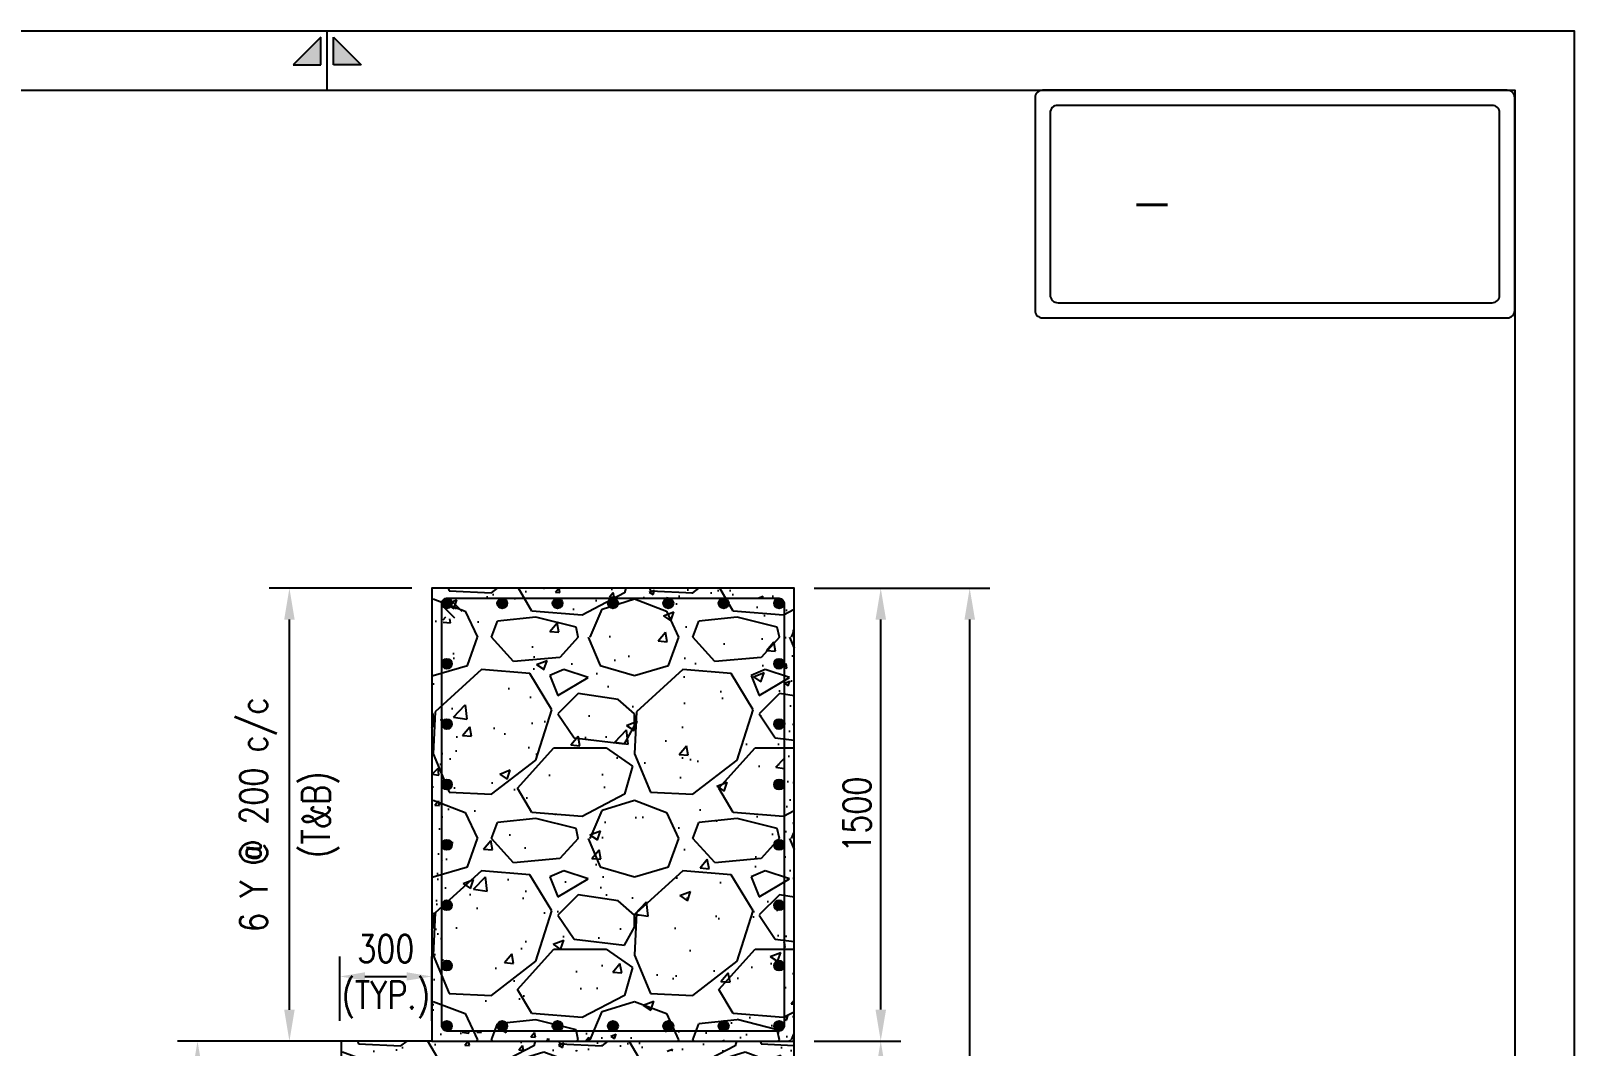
# Model space of a CAD drawing. Extents: x 345615 to 1272425, y -526289 to -156124.
# Drawn here: x 620008 to 635341, y -492314 to -482226 of the extents above; entities that cross this region are included whole.
import ezdxf
from ezdxf.enums import TextEntityAlignment as Align
from ezdxf.lldxf.tags import DXFTag

# ---------------------------------------------------------------- set-up
doc = ezdxf.new("R2010")
doc.units = 0
doc.header["$LTSCALE"] = 500
doc.header["$MEASUREMENT"] = 0
doc.header["$PDMODE"] = 35
doc.header["$PDSIZE"] = -15
doc.layers.get('DEFPOINTS').update_dxf_attribs({"color": 4})
for name, color, linetype in [('PNA', 10, 'Continuous'), ('S-CONCRET LINE', 4, 'Continuous'), ('S-DIM-1', 5, 'Continuous'), ('S-DIMANTION', 5, 'Continuous'), ('S-PCC', 9, 'Continuous'), ('S-REINFORCEMENT', 6, 'Continuous'), ('S-TITIL', 6, 'Continuous'), ('SCHEDULE LINE-1', 7, 'Continuous'), ('TEXT', 4, 'Continuous'), ('TEXT (SHEET)', 4, 'Continuous')]:
    doc.layers.add(name, color=color, linetype=linetype)
doc.styles.add('ROMANS', font='simplex.shx', dxfattribs={"width": 0.8, "height": 275, "bigfont": 'bigfont.shx'})
tags = doc.linetypes.add('HIDDEN', pattern=[0.375, 0.25, -0.125]).pattern_tags.tags
tags[6:7] = [DXFTag(74, 4), DXFTag(75, 0), DXFTag(340, '0'), DXFTag(46, 1.0), DXFTag(50, 0.0), DXFTag(44, 0.0), DXFTag(45, 0.0)]
tags[4:5] = [DXFTag(74, 4), DXFTag(75, 0), DXFTag(340, '0'), DXFTag(46, 1.0), DXFTag(50, 0.0), DXFTag(44, 0.0), DXFTag(45, 0.0)]
doc.dimstyles.new('dim33.33', dxfattribs={"dimtxt": 250, "dimasz": 250, "dimexe": 200, "dimexo": 200, "dimgap": 100, "dimtad": 1, "dimdec": 0, "dimlfac": 0.333331, "dimzin": 0, "dimdsep": 46, "dimtxsty": 'ROMANS', "dimcen": 0, "dimclrd": 5, "dimclre": 5, "dimclrt": 4, "dimadec": 0, "dimazin": 0, "dimtfac": 1, "dimtdec": 0, "dimtix": 1, "dimtofl": 0, "dimtmove": 2, "dimatfit": 3, "dimfxl": 0, "dimtolj": 1, "dimtzin": 0, "dimlwd": -1, "dimlwe": -1, "dimarcsym": 0})

# ---------------------------------------------------------------- blocks, each defined once
blk = doc.blocks.new('*D1029')
at = {"layer": 'DEFPOINTS', "color": 0}
for p in [(627592, -487764), (629336, -487764), (627592, -501264)]:
    blk.add_point(p, dxfattribs=at)
at = {"layer": 'S-DIM-1', "color": 5}
for p, q in [((627792, -487764), (629536, -487764)), ((629336, -500951), (629336, -488076)), ((627792, -501264), (629536, -501264))]:
    blk.add_line(p, q, dxfattribs=at)
for points in [[(629389, -488076), (629284, -488076), (629336, -487764)], [(629284, -500951), (629389, -500951), (629336, -501264)]]:
    blk.add_solid(points, dxfattribs=at)
at = {"layer": 'S-DIM-1', "color": 4, "insert": (629099, -494514), "char_height": 275, "attachment_point": 5, "rotation": 90, "style": 'ROMANS'}
blk.add_mtext('\\A1;4500', dxfattribs=at)
blk = doc.blocks.new('*D1030')
at = {"layer": 'DEFPOINTS', "color": 0}
for p in [(627592, -487764), (628452, -487764), (627592, -492264)]:
    blk.add_point(p, dxfattribs=at)
at = {"layer": 'S-DIM-1', "color": 5}
for p, q in [((627792, -487764), (628652, -487764)), ((628452, -491951), (628452, -488076)), ((627792, -492264), (628652, -492264))]:
    blk.add_line(p, q, dxfattribs=at)
for points in [[(628505, -488076), (628400, -488076), (628452, -487764)], [(628400, -491951), (628505, -491951), (628452, -492264)]]:
    blk.add_solid(points, dxfattribs=at)
at = {"layer": 'S-DIM-1', "color": 4, "insert": (628215, -490014), "char_height": 275, "attachment_point": 5, "rotation": 90, "style": 'ROMANS'}
blk.add_mtext('\\A1;1500', dxfattribs=at)
blk = doc.blocks.new('*D1031')
at = {"layer": 'DEFPOINTS', "color": 0}
for p in [(627592, -492264), (627592, -496764), (628452, -496764)]:
    blk.add_point(p, dxfattribs=at)
at = {"layer": 'S-DIM-1', "color": 5}
for p, q in [((627792, -492264), (628652, -492264)), ((628452, -492576), (628452, -496451)), ((627792, -496764), (628652, -496764))]:
    blk.add_line(p, q, dxfattribs=at)
for points in [[(628505, -492576), (628400, -492576), (628452, -492264)], [(628400, -496451), (628505, -496451), (628452, -496764)]]:
    blk.add_solid(points, dxfattribs=at)
at = {"layer": 'S-DIM-1', "color": 4, "insert": (628215, -494514), "char_height": 275, "attachment_point": 5, "rotation": 90, "style": 'ROMANS'}
blk.add_mtext('\\A1;1500', dxfattribs=at)
blk = doc.blocks.new('*D1037')
at = {"layer": 'DEFPOINTS', "color": 0}
for p in [(621664, -492264), (623092, -492264), (623092, -496764)]:
    blk.add_point(p, dxfattribs=at)
at = {"layer": 'S-DIM-1', "color": 5}
for p, q in [((622892, -492264), (621464, -492264)), ((621664, -496452), (621664, -492576)), ((622892, -496764), (621464, -496764))]:
    blk.add_line(p, q, dxfattribs=at)
for points in [[(621717, -492576), (621612, -492576), (621664, -492264)], [(621612, -496452), (621717, -496452), (621664, -496764)]]:
    blk.add_solid(points, dxfattribs=at)
at = {"layer": 'S-DIM-1', "color": 4, "char_height": 275, "attachment_point": 5, "rotation": 90, "style": 'ROMANS'}
for s, insert in [('\\A1;6 Y @ 200 c/c', (621355, -494514)), ('(T&B)', (621974, -494514))]:
    blk.add_mtext(s, dxfattribs=dict(at, insert=insert))
blk = doc.blocks.new('*D1038')
at = {"layer": 'DEFPOINTS', "color": 0}
for p in [(622577, -487764), (623992, -487764), (623992, -492264)]:
    blk.add_point(p, dxfattribs=at)
at = {"layer": 'S-DIM-1', "color": 5}
for p, q in [((623792, -487764), (622377, -487764)), ((622577, -491952), (622577, -488076)), ((623792, -492264), (622377, -492264))]:
    blk.add_line(p, q, dxfattribs=at)
for points in [[(622629, -488076), (622525, -488076), (622577, -487764)], [(622525, -491952), (622629, -491952), (622577, -492264)]]:
    blk.add_solid(points, dxfattribs=at)
at = {"layer": 'S-DIM-1', "color": 4, "char_height": 275, "attachment_point": 5, "rotation": 90, "style": 'ROMANS'}
for s, insert in [('\\A1;6 Y @ 200 c/c', (622267, -490014)), ('(T&B)', (622887, -490014))]:
    blk.add_mtext(s, dxfattribs=dict(at, insert=insert))
blk = doc.blocks.new('MID')
at = {"layer": 'TEXT'}
for p, q in [((8.94, 1.07), (4.27, 5.74)), ((4.27, 5.74), (4.27, 1.07)), ((0, 0), (10, 0)), ((4.27, 1.07), (8.94, 1.07)), ((8.94, -1.07), (4.27, -5.74)), ((4.27, -1.07), (8.94, -1.07)), ((4.27, -5.74), (4.27, -1.07))]:
    blk.add_line(p, q, dxfattribs=at)
for points in [[(4.27, 5.74), (8.94, 1.07), (4.27, 1.07)], [(4.27, -5.74), (8.94, -1.07), (4.27, -1.07)]]:
    blk.add_solid(points, dxfattribs=at)
blk = doc.blocks.new('A4')
at = {"layer": 'PNA', "color": 4}
blk.add_lwpolyline([(261008, -3862), (241268, -3862), (241268, 24056), (261008, 24056)], close=True, dxfattribs=at)
at = {"layer": 'PNA', "color": 3}
blk.add_lwpolyline([(260538, -3392), (241738, -3392), (241738, 23586), (260538, 23586)], close=True, dxfattribs=at)
at = {"layer": 'TEXT (SHEET)', "color": 4, "xscale": -46.99999999999999, "yscale": 46.99999999999999, "zscale": 46.99999999999999, "rotation": 270}
blk.add_blockref('MID', (251138, 23586), dxfattribs=at)
blk = doc.blocks.new('*D1040')
at = {"layer": 'DEFPOINTS', "color": 0}
for p in [(623992, -491622), (623078, -492264), (623992, -492264)]:
    blk.add_point(p, dxfattribs=at)
at = {"layer": 'S-DIMANTION', "color": 5, "ltscale": 0.3}
for p, q in [((623078, -492064), (623078, -491422)), ((623992, -492064), (623992, -491422)), ((623328, -491622), (623742, -491622))]:
    blk.add_line(p, q, dxfattribs=at)
at = {"layer": 'S-DIMANTION', "color": 5}
for points in [[(623328, -491580), (623328, -491663), (623078, -491622)], [(623742, -491663), (623742, -491580), (623992, -491622)]]:
    blk.add_solid(points, dxfattribs=at)
at = {"layer": 'S-DIMANTION', "color": 4, "insert": (623535, -491622), "char_height": 275, "attachment_point": 5, "style": 'ROMANS'}
blk.add_mtext('\\A1;300\\P(TYP.)', dxfattribs=at)

msp = doc.modelspace()

# ---------------------------------------------------------------- hatches: boundary and pattern name
at = {"layer": 'S-CONCRET LINE'}
h = msp.add_hatch(dxfattribs=at)
h.set_pattern_fill('GRAVL1', color=8, scale=2000)
h.set_pattern_definition([(228.013, (625431.79, -490264), (-15999.9965, -18000.003), [269.07, -26638.18]), (184.9697, (625251.786, -490464), (24000.002, 1999.9826), [461.74, -45711.85]), (132.5104, (624791.79, -490504), (19999.9814, -22000.0173), [325.58, -32232.06]), (267.2737, (624011.79, -491004), (1999.992, 40000.0006), [420.48, -41627.12]), (292.8337, (623991.79, -491424), (-10000.0198, 23999.9928), [412.31, -40818.75]), (357.2737, (624151.79, -491804), (-40000.0006, 1999.992), [420.48, -41627.12]), (37.6942, (624571.786, -491824), (-26000.0147, -19999.9808), [556.06, -55049.7]), (72.2553, (625011.786, -491484), (14000.0215, 43999.9925), [524.976, -51972.64]), (121.4296, (625171.79, -490984), (-16000.0165, 25999.99), [421.9, -41768.15]), (175.2364, (624951.79, -490624), (22000.002, -1999.983), [481.66, -23601.53]), (222.3974, (624471.786, -490584), (-24000.0147, -21999.9842), [622.896, -61666.75]), (138.814, (625991.79, -491024), (-14000.006, 11999.995), [212.6, -21047.69]), (171.4692, (625831.79, -490884), (25999.9966, -4000.0158), [404.47, -40043.02]), (225, (625431.8, -490824), (-2e-13, -2000), [282.84, -2545.6]), (203.199, (625291.79, -490584), (10000, 4000.003), [152.32, -15079.23]), (291.801, (625151.8, -490644), (-2000, 6000), [215.4, -10554.92]), (30.964, (625231.8, -490844), (5999.996, 4000.005), [349.86, -11312.05]), (161.565, (625531.8, -490664), (4000, -2000), [253, -6071.57]), (16.3895, (623991.79, -490644), (20000.0044, 5999.9854), [354.4, -35085.69]), (70.3462, (624331.79, -490544), (-7999.9905, -22000.0043), [297.32, -29434.82]), (293.199, (625531.79, -490264), (-4000.003, 10000), [304.63, -14926.92]), (343.6105, (625651.79, -490544), (-20000.0044, 5999.9854), [354.4, -35085.69]), (339.444, (623991.79, -491884), (-10000.004, 3999.992), [341.76, -16746.25]), (294.775, (624311.79, -492004), (-9999.9844, 22000.007), [286.36, -28349.29]), (66.8014, (625551.79, -492264), (4000.003, 10000), [304.63, -14926.92]), (17.354, (625671.79, -491984), (-26000.004, -7999.989), [335.26, -33190.85]), (69.444, (624571.79, -492264), (-3999.992, -10000.004), [170.88, -16917.13]), (101.31, (625431.8, -492264), (-1999.995, 8000), [101.98, -10096.06]), (165.964, (625411.8, -492164), (6000, -1999.996), [412.3, -7833.9]), (186.009, (625011.79, -492064), (19999.9995, 1999.9986), [382.1, -37827.85]), (303.69, (625231.8, -491024), (-2000, 4000), [288.44, -6922.66]), (353.1572, (625391.786, -491264), (33999.9987, -4000.016), [503.59, -49855.126]), (60.9454, (625891.79, -491324), (-8000, -14000.001), [205.91, -20385.35]), (90, (625991.8, -491144), (-2000, 2000), [120, -1880]), (120.2564, (624971.79, -492004), (7999.9898, -14000.005), [277.85, -27507.04]), (48.0128, (624831.79, -491764), (15999.9965, 18000.0027), [538.14, -26369.1]), (0, (625191.8, -491364), (2000, 2000), [520, -1480]), (325.3048, (625711.79, -491364), (-19999.9885, 14000.0172), [316.23, -31306.55]), (254.0546, (625971.79, -491544), (-2000, -8000), [291.2, -14269.02]), (207.646, (625891.786, -491824), (-37999.9916, -20000.0154), [474.13, -46938.95]), (175.4261, (625471.786, -492044), (-26000.0011, 1999.9896), [501.6, -49658.15])])
h.paths.add_polyline_path([(627591.786, -492264), (623991.786, -492264), (623991.786, -487764), (627591.786, -487764)])
h = msp.add_hatch(dxfattribs=at)
h.set_pattern_fill('GRAVL1', color=8, scale=2000)
h.set_pattern_definition([(228.013, (624531.79, -494764), (-15999.9965, -18000.0027), [269.07, -26638.18]), (184.9697, (624351.786, -494964), (24000.0021, 1999.9826), [461.736, -45711.85]), (132.5104, (623891.79, -495004), (19999.9814, -22000.0173), [325.58, -32232.06]), (267.2737, (623111.79, -495504), (1999.992, 40000.0006), [420.48, -41627.12]), (292.8337, (623091.79, -495924), (-10000.0198, 23999.9928), [412.31, -40818.75]), (357.2737, (623251.79, -496304), (-40000.0006, 1999.992), [420.48, -41627.12]), (37.6942, (623671.786, -496324), (-26000.0147, -19999.9808), [556.06, -55049.7]), (72.2553, (624111.786, -495984), (14000.0215, 43999.9925), [524.976, -51972.64]), (121.4296, (624271.79, -495484), (-16000.0165, 25999.99), [421.9, -41768.15]), (175.2364, (624051.79, -495124), (22000.002, -1999.983), [481.66, -23601.53]), (222.3974, (623571.786, -495084), (-24000.0147, -21999.9842), [622.896, -61666.75]), (138.814, (625091.79, -495524), (-14000.006, 11999.995), [212.6, -21047.69]), (171.4692, (624931.79, -495384), (25999.9966, -4000.0158), [404.47, -40043.02]), (225, (624531.8, -495324), (-4e-13, -2000), [282.84, -2545.6]), (203.1986, (624391.79, -495084), (10000, 4000.003), [152.32, -15079.23]), (291.801, (624251.8, -495144), (-2000, 6000), [215.4, -10554.92]), (30.964, (624331.8, -495344), (5999.996, 4000.005), [349.86, -11312.05]), (161.565, (624631.8, -495164), (4000, -2000), [253, -6071.57]), (16.3895, (623091.79, -495144), (20000.0044, 5999.9854), [354.4, -35085.69]), (70.3462, (623431.79, -495044), (-7999.9905, -22000.0043), [297.32, -29434.82]), (293.1986, (624631.79, -494764), (-4000.003, 10000), [304.63, -14926.92]), (343.6105, (624751.79, -495044), (-20000.0044, 5999.9854), [354.4, -35085.69]), (339.444, (623091.79, -496384), (-10000.004, 3999.992), [341.76, -16746.25]), (294.775, (623411.79, -496504), (-9999.9844, 22000.007), [286.36, -28349.29]), (66.8014, (624651.79, -496764), (4000.003, 10000), [304.63, -14926.92]), (17.354, (624771.79, -496484), (-26000.004, -7999.989), [335.26, -33190.85]), (69.444, (623671.79, -496764), (-3999.992, -10000.004), [170.88, -16917.13]), (101.31, (624531.8, -496764), (-1999.995, 8000.002), [101.98, -10096.06]), (165.964, (624511.8, -496664), (6000, -1999.996), [412.3, -7833.9]), (186.009, (624111.79, -496564), (19999.9995, 1999.9986), [382.1, -37827.85]), (303.69, (624331.8, -495524), (-2000, 4000), [288.44, -6922.66]), (353.1572, (624491.786, -495764), (33999.9987, -4000.016), [503.59, -49855.126]), (60.9454, (624991.79, -495824), (-8000, -14000.001), [205.91, -20385.35]), (90, (625091.8, -495644), (-2000, 2000), [120, -1880]), (120.2564, (624071.79, -496504), (7999.9898, -14000.005), [277.85, -27507.04]), (48.0128, (623931.79, -496264), (15999.9965, 18000.0027), [538.14, -26369.1]), (0, (624291.8, -495864), (2000, 2000), [520, -1480]), (325.3048, (624811.79, -495864), (-19999.9885, 14000.0172), [316.23, -31306.55]), (254.0546, (625071.79, -496044), (-2000, -8000), [291.2, -14269.02]), (207.646, (624991.786, -496324), (-37999.9916, -20000.0154), [474.13, -46938.95]), (175.4261, (624571.786, -496544), (-26000.0011, 1999.9896), [501.6, -49658.15])])
h.paths.add_polyline_path([(623091.786, -496764), (627591.786, -496764), (627591.786, -492264), (623091.786, -492264)])
at = {"layer": 'S-PCC', "linetype": 'ByBlock'}
h = msp.add_hatch(dxfattribs=at)
h.set_pattern_fill('AR-CONC,_O', color=8, scale=75)
h.set_pattern_definition([(50, (1252721.84, -739186.6), (537.94514, -47.0641), [56.25, -618.75]), (355, (1252721.84, -739186.6), (-104.0635, 564.1441), [45, -495]), (100.451444, (1252766.67, -739190.5), (433.88164, 517.08), [47.80514, -525.8566]), (46.1842, (1252721.84, -739036.6), (800.431, -124.13946), [84.375, -928.125]), (96.63564, (1252788.54, -739046.9), (700.9965, 730.58895), [71.7078, -788.7853]), (351.18416, (1252721.8, -739036.6), (700.9965, 730.589), [67.5, -742.5]), (21, (1252796.84, -739074.1), (447.6803, -301.96417), [56.25, -618.75]), (326, (1252796.84, -739074.1), (182.4865, 543.86253), [45, -495]), (71.451445, (1252834.14, -739099.25), (630.1668, 241.89836), [47.80514, -525.8566]), (37.5, (1252721.84, -739186.58), (9.11989, 249.67039), [0, -489, 0, -502.5, 0, -496.875]), (7.5, (1252721.84, -739186.58), (197.30215, 295.80878), [0, -286.5, 0, -477.75, 0, -189.375]), (327.5, (1252554.59, -739186.58), (400.36683, -16.916154), [0, -187.5, 0, -585, 0, -776.25]), (317.5, (1252479.6, -739186.58), (437.38963, 75.07874), [0, -243.75, 0, -388.5, 0, -551.25])])
h.paths.add_polyline_path([(623991.786, -487764), (627591.786, -487764), (627591.786, -492264), (623991.786, -492264)])
h.paths.add_polyline_path([(624091.786, -492114), (624106.43, -487949.355, -0.668178638), (624141.786, -487864), (627441.786, -487864, 2.414213562), (627491.786, -487914), (627491.786, -488513.998, 50986.355859504), (627491.786, -488514.002), (627491.786, -489113.998, 51013.985443239), (627491.786, -489114.002), (627491.786, -489713.998, 50933.322221691), (627491.786, -489714.002), (627491.786, -490313.998, 51019.67343826), (627491.786, -490314.002), (627491.786, -490913.998, 50929.256803256), (627491.786, -490914.002), (627491.786, -491513.998, 50972.444533102), (627491.786, -491514.002), (627491.786, -492113.998, 2.41414655), (627441.786, -492164), (624141.786, -492164, 0.414213562), (624191.786, -492114, 2.409065517), (624141.635, -492164, -0.413328964), (624091.786, -492114)], flags=16)
h.paths.add_polyline_path([(624091.786, -492114), (624106.43, -487949.355, 0.668178638), (624219.567, -488062.492), (624106.43, -487949.355, -0.668178638), (624141.786, -487864), (624691.786, -487864, 2.414213562), (624741.786, -487914, 0.414213562), (624691.786, -487864), (625241.786, -487864, 2.414213562), (625291.786, -487914, 0.414213562), (625241.786, -487864), (625791.786, -487864, 2.414213562), (625841.786, -487914, 0.414213562), (625791.786, -487864), (626341.786, -487864, 2.414213562), (626391.786, -487914, 0.414213562), (626341.786, -487864), (626891.786, -487864, 2.414213562), (626941.786, -487914, 0.414213562), (626891.786, -487864), (627441.786, -487864, 2.414213562), (627491.786, -487914), (627491.786, -488513.998, 50986.355859504), (627491.786, -488514.002), (627491.786, -489113.998, 51013.985443239), (627491.786, -489114.002), (627491.786, -489713.998, 50933.322221691), (627491.786, -489714.002), (627491.786, -490313.998, 51019.67343826), (627491.786, -490314.002), (627491.786, -490913.998, 50929.256803256), (627491.786, -490914.002), (627491.786, -491513.998, 50972.444533102), (627491.786, -491514.002), (627491.786, -492113.998, 2.41414655), (627441.786, -492164), (626891.786, -492164, 0.414213562), (626941.786, -492114, 2.414213562), (626891.786, -492164), (626341.786, -492164, 0.414213562), (626391.786, -492114, 2.414213562), (626341.786, -492164), (625791.786, -492164, 0.414213562), (625841.786, -492114, 2.414213562), (625791.786, -492164), (625241.786, -492164, 0.414213562), (625291.786, -492114, 2.414213562), (625241.786, -492164), (624691.786, -492164, 0.414213562), (624741.786, -492114, 2.414213562), (624691.786, -492164), (624141.786, -492164, 0.414213562), (624191.786, -492114, 2.409065517), (624141.635, -492164, -0.413328964), (624091.786, -492114)], flags=0)
h.paths.add_polyline_path([(624191.786, -489714, 1), (624091.786, -489714, 1)], flags=0)
h.paths.add_polyline_path([(627441.786, -487889, -1), (627441.786, -487939, -1)], flags=16)
h = msp.add_hatch(dxfattribs=at)
h.set_pattern_fill('AR-CONC,_O', color=8, scale=150)
h.set_pattern_definition([(50, (785337.3, -455584), (1075.8903, -94.128), [112.5, -1237.5]), (355, (785337.3, -455584), (-208.127, 1128.288), [90, -990]), (100.45144, (785426.9, -455591.8), (867.763, 1034.16), [95.61, -1051.713]), (46.1842, (785337.3, -455284), (1600.862, -248.279), [168.75, -1856.25]), (96.6356, (785470.7, -455304.7), (1401.993, 1461.178), [143.416, -1577.57]), (351.1842, (785337.3, -455284), (1401.993, 1461.178), [135, -1485]), (21, (785487.3, -455359), (895.3606, -603.9283), [112.5, -1237.5]), (326, (785487.3, -455359), (364.973, 1087.725), [90, -990]), (71.45144, (785561.9, -455409.3), (1260.3336, 483.797), [95.61, -1051.713]), (37.5, (785337.3, -455584), (18.2398, 499.3408), [0, -978, 0, -1005, 0, -993.75]), (7.5, (785337.3, -455584), (394.6043, 591.6176), [0, -573, 0, -955.5, 0, -378.75]), (327.5, (785002.8, -455584), (800.7337, -33.8323), [0, -375, 0, -1170, 0, -1552.5]), (317.5, (784852.8, -455584), (874.7793, 150.1575), [0, -487.5, 0, -777, 0, -1102.5])])
h.paths.add_polyline_path([(624091.786, -492114), (624106.43, -487949.355, 0.668178638), (624219.567, -488062.492), (624106.43, -487949.355, -0.668178638), (624141.786, -487864), (624691.786, -487864, 2.414213562), (624741.786, -487914, 0.414213562), (624691.786, -487864), (625241.786, -487864, 2.414213562), (625291.786, -487914, 0.414213562), (625241.786, -487864), (625791.786, -487864, 2.414213562), (625841.786, -487914, 0.414213562), (625791.786, -487864), (626341.786, -487864, 2.414213562), (626391.786, -487914, 0.414213562), (626341.786, -487864), (626891.786, -487864, 2.414213562), (626941.786, -487914, 0.414213562), (626891.786, -487864), (627441.786, -487864, 2.414213562), (627491.786, -487914), (627491.786, -488513.998, 50986.355859504), (627491.786, -488514.002), (627491.786, -489113.998, 51013.985443239), (627491.786, -489114.002), (627491.786, -489713.998, 50933.322221691), (627491.786, -489714.002), (627491.786, -490313.998, 51019.67343826), (627491.786, -490314.002), (627491.786, -490913.998, 50929.256803256), (627491.786, -490914.002), (627491.786, -491513.998, 50972.444533102), (627491.786, -491514.002), (627491.786, -492113.998, 2.41414655), (627441.786, -492164), (626891.786, -492164, 0.414213562), (626941.786, -492114, 2.414213562), (626891.786, -492164), (626341.786, -492164, 0.414213562), (626391.786, -492114, 2.414213562), (626341.786, -492164), (625791.786, -492164, 0.414213562), (625841.786, -492114, 2.414213562), (625791.786, -492164), (625241.786, -492164, 0.414213562), (625291.786, -492114, 2.414213562), (625241.786, -492164), (624691.786, -492164, 0.414213562), (624741.786, -492114, 2.414213562), (624691.786, -492164), (624141.786, -492164, 0.414213562), (624191.786, -492114, 2.409065517), (624141.635, -492164, -0.413328964), (624091.786, -492114)])
h.paths.add_polyline_path([(624191.786, -489714, 1), (624091.786, -489714, 1)], flags=16)
h = msp.add_hatch(dxfattribs=at)
h.set_pattern_fill('AR-CONC,_O', color=8, scale=75)
h.set_pattern_definition([(50, (1251821.84, -743686.6), (537.94514, -47.0641), [56.25, -618.75]), (355, (1251821.84, -743686.6), (-104.0635, 564.1441), [45, -495]), (100.451444, (1251866.67, -743690.5), (433.88164, 517.08), [47.80514, -525.8566]), (46.1842, (1251821.84, -743536.6), (800.431, -124.13946), [84.375, -928.125]), (96.63564, (1251888.54, -743546.9), (700.9965, 730.58895), [71.7078, -788.7853]), (351.18416, (1251821.8, -743536.6), (700.9965, 730.589), [67.5, -742.5]), (21, (1251896.84, -743574.1), (447.6803, -301.96417), [56.25, -618.75]), (326, (1251896.84, -743574.1), (182.4865, 543.86253), [45, -495]), (71.451445, (1251934.14, -743599.25), (630.1668, 241.89836), [47.80514, -525.8566]), (37.5, (1251821.84, -743686.58), (9.11989, 249.67039), [0, -489, 0, -502.5, 0, -496.875]), (7.5, (1251821.84, -743686.58), (197.30215, 295.80878), [0, -286.5, 0, -477.75, 0, -189.375]), (327.5, (1251654.59, -743686.58), (400.36683, -16.916154), [0, -187.5, 0, -585, 0, -776.25]), (317.5, (1251579.6, -743686.58), (437.38963, 75.07874), [0, -243.75, 0, -388.5, 0, -551.25])])
h.paths.add_polyline_path([(623091.786, -492264), (623991.786, -492264), (627591.786, -492264), (627591.786, -496764), (623091.786, -496764)])
h.paths.add_polyline_path([(623191.786, -496614), (623206.43, -492449.355, -0.668178638), (623241.786, -492364), (627441.786, -492364, 2.414213562), (627491.786, -492414), (627491.786, -493013.998, 50986.355859504), (627491.786, -493014.002), (627491.786, -493613.998, 51012.494912039), (627491.786, -493614.002), (627491.786, -494213.998, 50929.984530082), (627491.786, -494214.002), (627491.786, -494813.998, 51019.67343826), (627491.786, -494814.002), (627491.786, -495413.998, 50929.256803256), (627491.786, -495414.002), (627491.786, -496013.998, 50972.444533102), (627491.786, -496014.002), (627491.786, -496613.998, 2.41414655), (627441.786, -496664), (623241.786, -496664, 0.414213562), (623291.786, -496614, 2.409065517), (623241.635, -496664, -0.413328964), (623191.786, -496614)], flags=16)
h.paths.add_polyline_path([(623191.786, -496614), (623206.43, -492449.355, -0.668178638), (623241.786, -492364), (623841.786, -492364, 2.414213562), (623891.786, -492414, 0.414213562), (623841.786, -492364), (624441.786, -492364, 2.414213562), (624491.786, -492414, 0.414213562), (624441.786, -492364), (625041.786, -492364, 2.414213562), (625091.786, -492414, 0.414213562), (625041.786, -492364), (625641.786, -492364, 2.414213562), (625691.786, -492414, 0.414213562), (625641.786, -492364), (626241.786, -492364, 2.414213562), (626291.786, -492414, 0.414213562), (626241.786, -492364), (626841.786, -492364, 2.414213562), (626891.786, -492414, 0.414213562), (626841.786, -492364), (627441.786, -492364, 2.414213562), (627491.786, -492414), (627491.786, -493013.998, 50986.355859504), (627491.786, -493014.002), (627491.786, -493613.998, 51012.494912039), (627491.786, -493614.002), (627491.786, -494213.998, 50929.984530082), (627491.786, -494214.002), (627491.786, -494813.998, 51019.67343826), (627491.786, -494814.002), (627491.786, -495413.998, 50929.256803256), (627491.786, -495414.002), (627491.786, -496013.998, 50972.444533102), (627491.786, -496014.002), (627491.786, -496613.998, 2.41414655), (627441.786, -496664), (624441.786, -496664, 0.414213562), (624491.786, -496614, 2.414213562), (624441.786, -496664), (623841.786, -496664, 0.414213562), (623891.786, -496614, 2.414213562), (623841.786, -496664), (623241.786, -496664, 0.414213562), (623291.786, -496614, 2.409065517), (623241.635, -496664, -0.413328964), (623191.786, -496614)], flags=0)
h.paths.add_polyline_path([(625091.786, -496614, 1), (624991.786, -496614, 1)], flags=0)
h.paths.add_polyline_path([(623241.786, -496639, -1), (623241.786, -496589, -1)], flags=16)

# ---------------------------------------------------------------- linework, layer by layer
at = {"layer": 'S-CONCRET LINE', "color": 8, "linetype": 'HIDDEN', "ltscale": 5}
msp.add_line((623991.786, -492264, -22670.353), (627591.786, -492264, -22670.353), dxfattribs=at)
at = {"layer": 'S-CONCRET LINE', "elevation": -22670.353}
msp.add_lwpolyline([(622191.786, -501264), (627591.786, -501264), (627591.786, -487764), (623991.786, -487764), (623991.786, -492264), (623091.786, -492264), (623091.786, -496764), (622191.786, -496764), (622191.786, -501264)], dxfattribs=at)
at = {"layer": 'S-REINFORCEMENT', "color": 5, "const_width": 50, "elevation": -58942.919}
for points in [[(624141.786, -487889, -1), (624141.786, -487939, -1)], [(624691.786, -487889, -1), (624691.786, -487939, -1)], [(625241.786, -487889, -1), (625241.786, -487939, -1)], [(625791.786, -487889, -1), (625791.786, -487939, -1)], [(626341.786, -487889, -1), (626341.786, -487939, -1)], [(626891.786, -487889, -1), (626891.786, -487939, -1)], [(627441.786, -487889, 1), (627441.786, -487939, 1)], [(624141.786, -488539, 1), (624141.786, -488489, 1)], [(627441.786, -488539, -1), (627441.786, -488489, -1)], [(624141.786, -489139, 1), (624141.786, -489089, 1)], [(627441.786, -489139, -1), (627441.786, -489089, -1)], [(624141.786, -489739, 1), (624141.786, -489689, 1)], [(627441.786, -489739, -1), (627441.786, -489689, -1)], [(624141.786, -490339, 1), (624141.786, -490289, 1)], [(627441.786, -490339, -1), (627441.786, -490289, -1)], [(624141.786, -490939, 1), (624141.786, -490889, 1)], [(627441.786, -490939, -1), (627441.786, -490889, -1)], [(624141.786, -491539, 1), (624141.786, -491489, 1)], [(627441.786, -491539, -1), (627441.786, -491489, -1)], [(624141.786, -492139, 1), (624141.786, -492089, 1)], [(624691.786, -492139, 1), (624691.786, -492089, 1)], [(625241.786, -492139, 1), (625241.786, -492089, 1)], [(625791.786, -492139, 1), (625791.786, -492089, 1)], [(626341.786, -492139, 1), (626341.786, -492089, 1)], [(626891.786, -492139, 1), (626891.786, -492089, 1)], [(627441.786, -492139, -1), (627441.786, -492089, -1)]]:
    msp.add_lwpolyline(points, format="xyb", close=True, dxfattribs=at)
at = {"layer": 'S-REINFORCEMENT', "color": 5, "elevation": -22670.353}
msp.add_lwpolyline([(624219.567, -488062.492), (624106.43, -487949.355, -0.668178638), (624141.786, -487864), (627441.786, -487864, -0.414213562), (627491.786, -487914), (627491.786, -492114, -0.414213562), (627441.786, -492164), (624141.786, -492164, -0.414213562), (624091.786, -492114), (624091.786, -487914, -0.668180756), (624177.141, -487878.645), (624290.278, -487991.782)], format="xyb", dxfattribs=at)
at = {"layer": 'S-REINFORCEMENT', "color": 5}
for centre in [(624141.786, -487914, -22670.353), (624691.786, -487914, -22670.353), (625241.786, -487914, -22670.353), (625791.786, -487914, -22670.353), (626341.786, -487914, -22670.353), (626891.786, -487914, -22670.353), (627441.786, -487914, -22670.353), (624141.786, -488514, -22670.353), (627441.786, -488514, -22670.353), (624141.786, -489114, -22670.353), (627441.786, -489114, -22670.353), (624141.786, -489714, -22670.353), (627441.786, -489714, -22670.353), (624141.786, -490314, -22670.353), (627441.786, -490314, -22670.353), (624141.786, -490914, -22670.353), (627441.786, -490914, -22670.353), (624141.786, -491514, -22670.353), (627441.786, -491514, -22670.353), (624141.786, -492114, -22670.353), (624691.786, -492114, -22670.353), (625241.786, -492114, -22670.353), (625791.786, -492114, -22670.353), (626341.786, -492114, -22670.353), (626891.786, -492114, -22670.353), (627441.786, -492114, -22670.353)]:
    msp.add_circle(centre, 50, dxfattribs=at)
at = {"layer": 'SCHEDULE LINE-1', "color": 2, "elevation": -22645.404}
for points in [[(629985.025, -482890.938), (629985.025, -485002.938, 0.414213562), (630060.025, -485077.938), (634676.525, -485077.938, 0.414213562), (634751.525, -485002.938), (634751.525, -482890.938, 0.414213562), (634676.525, -482815.938), (630060.025, -482815.938, 0.414213562)], [(630135.025, -483040.938), (630135.025, -484847.938, 0.414213562), (630215.025, -484927.938), (634526.525, -484927.938, 0.414213562), (634601.525, -484852.938), (634601.525, -483040.938, 0.414213562), (634526.525, -482965.938), (630210.025, -482965.938, 0.414213562)]]:
    msp.add_lwpolyline(points, format="xyb", close=True, dxfattribs=at)

# ---------------------------------------------------------------- block references
at = {"xscale": 1.25523012566191, "yscale": 1.25523012566191, "zscale": 1.25523012566191}
msp.add_blockref('A4', (307715.866, -512422.305, -22645.404), dxfattribs=at)

# ---------------------------------------------------------------- texts
at = {"layer": 'S-TITIL', "style": 'ROMANS', "width": 0.8}
msp.add_text('-', height=500.089, dxfattribs=at).set_placement((630925, -483919.791, -22645.404), align=Align.MIDDLE_LEFT)

# ---------------------------------------------------------------- dimensions: what is measured, and where the dimension line sits
at = {"layer": 'S-DIM-1'}
for base, p1, p2, picture, middle in [((622577, -487764, -22670.353), (623991.786, -492264.001, -22695.303), (623991.786, -487764, -22695.303), '*D1038', (622577, -490014, -22670.353)), ((621664.5, -492264, -22670.353), (623091.786, -496764.001, -22695.303), (623091.786, -492264, -22695.303), '*D1037', (621664.5, -494514, -22670.353))]:
    dim = msp.add_linear_dim(base=base, p1=p1, p2=p2, angle=90, text='6 Y @ 200 c/c\\X(T&B)', dimstyle='dim33.33', override={"dimtxt": 312.5, "dimasz": 312.5, "dimtmove": 0}, dxfattribs=at)
    dim.commit()
    dim.dimension.update_dxf_attribs({"geometry": picture, "text_midpoint": middle})
for base, p1, p2, angle, picture, middle in [((629336.5, -487764, -22645.404), (627591.786, -501264, -22670.353), (627591.786, -487764, -22670.353), 90, '*D1029', (629099, -494514, -22645.404)), ((628452.5, -487764, -22645.404), (627591.786, -492264, -22670.353), (627591.786, -487764, -22645.404), 90, '*D1030', (628215, -490014, -22645.404)), ((628452.5, -496764, -22645.404), (627591.786, -492264, -22670.353), (627591.786, -496764, -22645.404), 270, '*D1031', (628215, -494514, -22645.404))]:
    dim = msp.add_linear_dim(base=base, p1=p1, p2=p2, angle=angle, dimstyle='dim33.33', override={"dimtxt": 312.5, "dimasz": 312.5, "dimtmove": 0}, dxfattribs=at)
    dim.commit()
    dim.dimension.update_dxf_attribs({"geometry": picture, "text_midpoint": middle})
at = {"layer": 'S-DIMANTION', "ltscale": 0.3}
dim = msp.add_linear_dim(base=(623991.786, -491621.53, -22695.303), p1=(623078.143, -492264.001, -22695.303), p2=(623991.786, -492264.001, -22695.303), text='300\\X(TYP.)', dimstyle='dim33.33', override={"dimtxsty": 'ROMANS'}, dxfattribs=at)
dim.commit()
dim.dimension.update_dxf_attribs({"geometry": '*D1040', "text_midpoint": (623534.964, -491621.53, -22695.303), "dimtype": 160})

doc.saveas('drawing.dxf')
